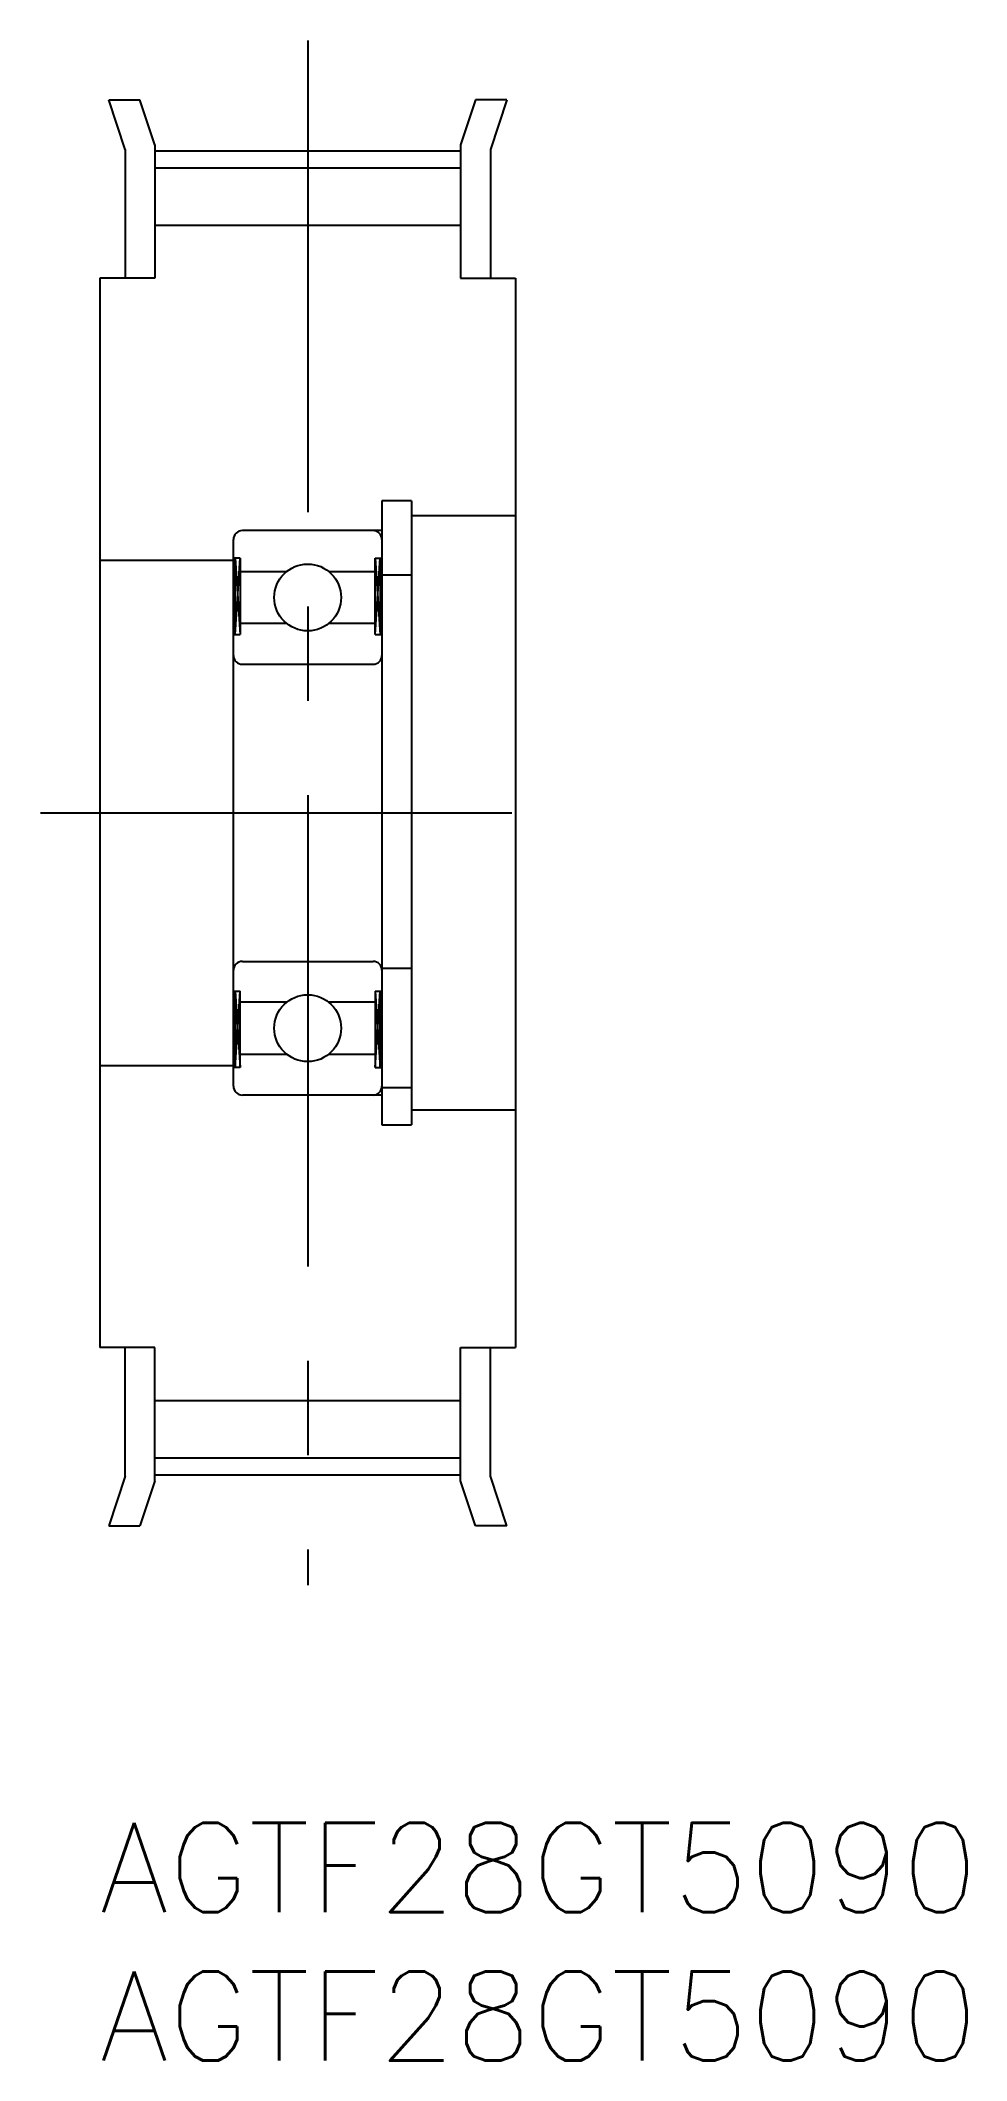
# Model space of a CAD drawing. Extents: x -2 to 29.2, y -8 to 60.
import ezdxf

# ---------------------------------------------------------------- set-up
doc = ezdxf.new("R2010")
doc.units = 0
doc.header["$LTSCALE"] = 0.5
doc.linetypes.add('CENTER', pattern=[50.8, 31.75, -6.35, 6.35, -6.35])
for name, color, linetype in [('MSM_CENTER', 1, 'CENTER'), ('MSM_CONTINUOUS', 7, 'CONTINUOUS'), ('MSM_NARROW', 5, 'CONTINUOUS'), ('MSM_PART_NUMBER', 7, 'CONTINUOUS')]:
    doc.layers.add(name, color=color, linetype=linetype)
doc.styles.get("Standard").update_dxf_attribs({"font": 'txt.shx', "height": 3, "bigfont": 'bigfont.shx'})

# ---------------------------------------------------------------- blocks, each defined once
blk = doc.blocks.new('*U3')
at = {"layer": 'MSM_PART_NUMBER'}
blk.add_text('AGTF28GT5090', height=3, dxfattribs=at).set_placement((0, -3))
blk = doc.blocks.new('*U4')
at = {"layer": 'MSM_PART_NUMBER'}
blk.add_text('AGTF28GT5090', height=3, dxfattribs=at).set_placement((0, -8))

msp = doc.modelspace()

# ---------------------------------------------------------------- linework, layer by layer
at = {"layer": 'MSM_CENTER'}
for p, q in [((7, 60), (7, 8)), ((1.85, 56.28), (12.15, 56.28)), ((-2, 34), (16, 34)), ((1.85, 11.72), (12.15, 11.72))]:
    msp.add_line(p, q, dxfattribs=at)
at = {"layer": 'MSM_CONTINUOUS'}
for p, q in [((0.3, 58), (1.353, 58)), ((0.85, 56.33), (0.3, 58)), ((1.85, 56.49), (1.353, 58)), ((12.647, 58), (12.15, 56.49)), ((13.7, 58), (12.647, 58)), ((13.7, 58), (13.15, 56.33)), ((1.85, 56.49), (1.85, 52)), ((12.15, 56.49), (12.15, 52)), ((0.85, 56.33), (0.85, 52)), ((13.15, 56.33), (13.15, 52)), ((1.85, 55.71), (12.15, 55.71)), ((1.85, 53.78), (12.15, 53.78)), ((0, 52), (0, 16)), ((1.85, 52), (0, 52)), ((12.15, 52), (14, 52)), ((14, 52), (14, 16)), ((9.5, 44.5), (9.5, 23.5)), ((10.5, 44.5), (9.5, 44.5)), ((10.5, 44.5), (10.5, 23.5)), ((14, 44), (10.5, 44)), ((4.5, 24.8), (4.5, 43.2)), ((9.5, 43.5), (4.8, 43.5)), ((0, 42.5), (4.5, 42.5)), ((4.73, 42.575), (4.5, 42.575)), ((4.558, 40), (4.558, 42.575)), ((4.73, 42.575), (4.73, 40)), ((9.27, 42.575), (9.5, 42.575)), ((9.27, 40), (9.27, 42.575)), ((9.442, 42.575), (9.442, 40)), ((4.73, 42.12), (6.287, 42.12)), ((7.713, 42.12), (9.27, 42.12)), ((10.5, 42), (9.5, 42)), ((6.299, 40.37), (4.73, 40.37)), ((9.27, 40.37), (7.701, 40.37)), ((4.5, 40), (4.73, 40)), ((9.27, 40), (9.5, 40)), ((4.8, 39), (9.2, 39)), ((4.8, 29), (9.2, 29)), ((10.5, 28.758), (9.5, 28.758)), ((4.5, 28), (4.73, 28)), ((4.558, 28), (4.558, 25.425)), ((4.73, 25.425), (4.73, 28)), ((9.27, 28), (9.27, 25.425)), ((9.27, 28), (9.5, 28)), ((9.442, 25.425), (9.442, 28)), ((6.299, 27.63), (4.73, 27.63)), ((9.27, 27.63), (7.701, 27.63)), ((4.73, 25.88), (6.287, 25.88)), ((7.713, 25.88), (9.27, 25.88)), ((0, 25.5), (4.5, 25.5)), ((4.73, 25.425), (4.5, 25.425)), ((9.27, 25.425), (9.5, 25.425)), ((9.5, 24.5), (4.8, 24.5)), ((9.5, 24.758), (10.5, 24.758)), ((10.5, 24), (14, 24)), ((9.5, 23.5), (10.5, 23.5)), ((1.85, 16), (0, 16)), ((0.85, 11.67), (0.85, 16)), ((1.85, 11.51), (1.85, 16)), ((12.15, 11.51), (12.15, 16)), ((12.15, 16), (14, 16)), ((13.15, 11.67), (13.15, 16)), ((1.85, 14.22), (12.15, 14.22)), ((1.85, 12.29), (12.15, 12.29)), ((0.85, 11.67), (0.3, 10)), ((13.7, 10), (13.15, 11.67)), ((1.85, 11.51), (1.353, 10)), ((12.647, 10), (12.15, 11.51)), ((0.3, 10), (1.353, 10)), ((13.7, 10), (12.647, 10))]:
    msp.add_line(p, q, dxfattribs=at)
for centre in [(7, 41.25), (7, 26.75)]:
    msp.add_circle(centre, 1.125, dxfattribs=at)
for centre, start, end in [((4.8, 43.2), 90, 180), ((9.2, 43.2), 0, 90), ((4.8, 39.3), 180, 270), ((9.2, 39.3), 270, 0), ((4.8, 28.7), 90, 180), ((9.2, 28.7), 0, 90), ((4.8, 24.8), 180, 270), ((9.2, 24.8), 270, 0)]:
    msp.add_arc(centre, 0.3, start, end, dxfattribs=at)
at = {"layer": 'MSM_NARROW'}
for p, q in [((4.558, 42.575), (4.73, 40)), ((4.558, 40), (4.73, 42.575)), ((9.27, 42.575), (9.442, 40)), ((9.27, 40), (9.442, 42.575)), ((4.558, 28), (4.73, 25.425)), ((4.558, 25.425), (4.73, 28)), ((9.27, 28), (9.442, 25.425)), ((9.27, 25.425), (9.442, 28))]:
    msp.add_line(p, q, dxfattribs=at)

# ---------------------------------------------------------------- block references
at = {"layer": 'MSM_CONTINUOUS'}
for name in ['*U3', '*U4']:
    msp.add_blockref(name, (0, 0), dxfattribs=at)

doc.saveas('drawing.dxf')
